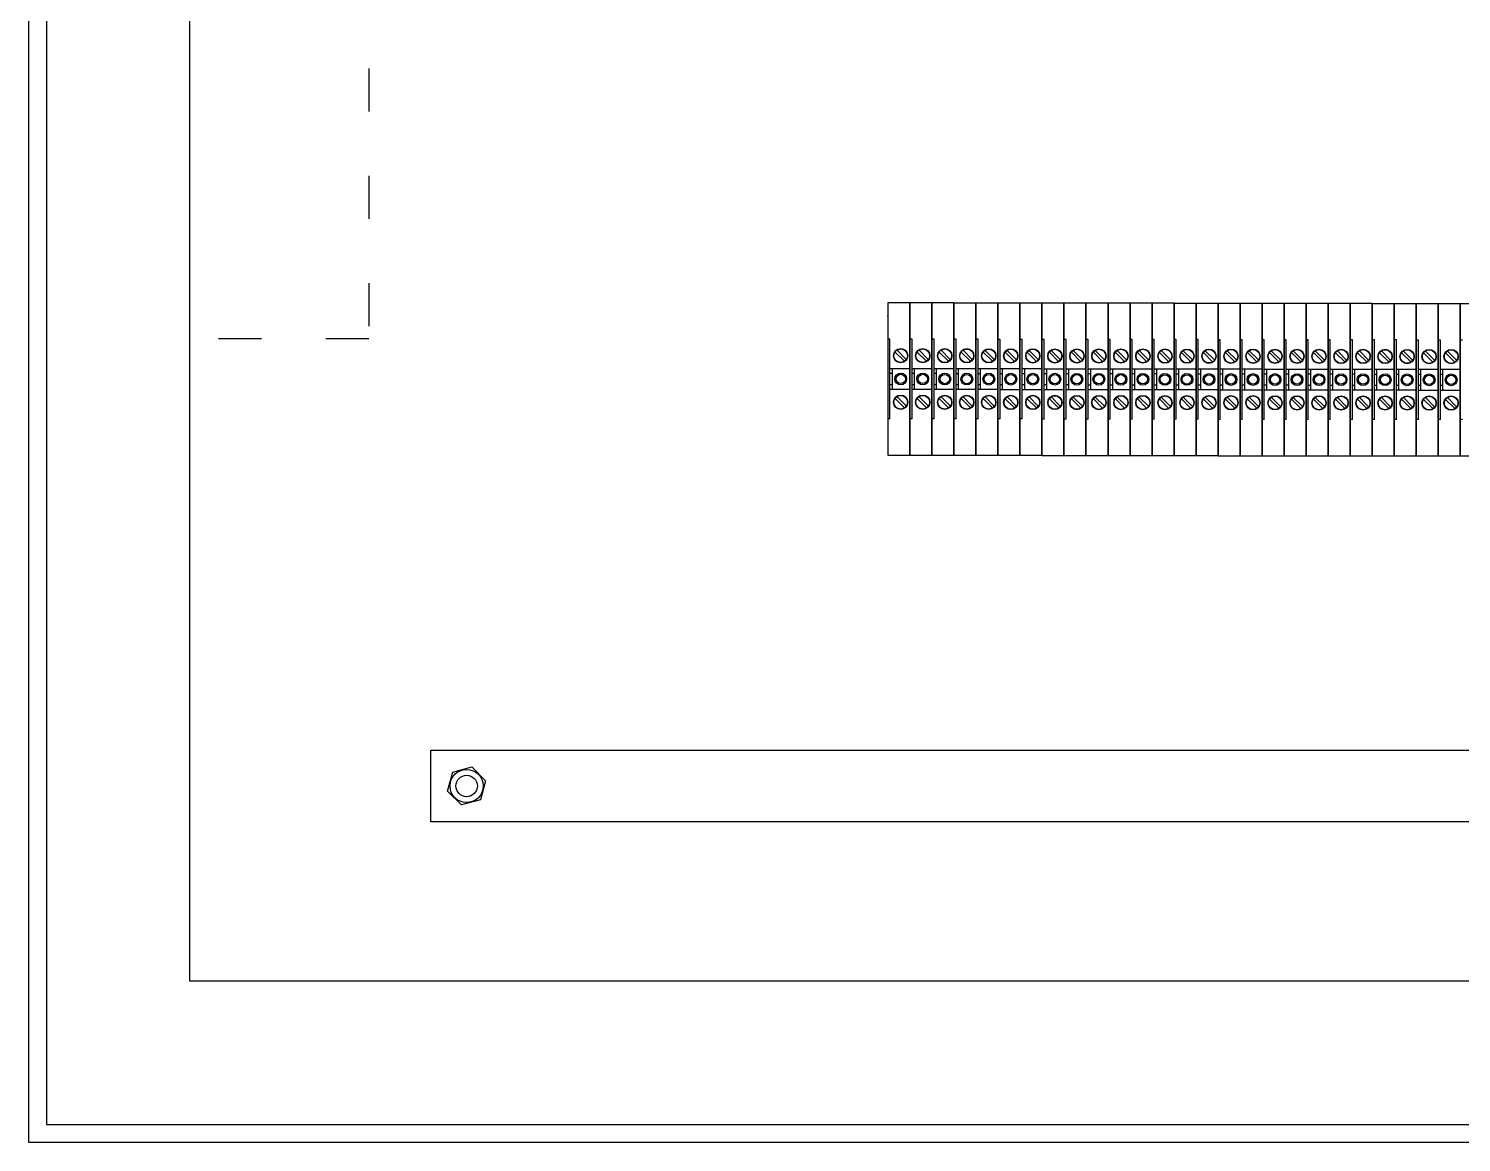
# Model space of a CAD drawing. Header units: millimetres. Extents: x 14879 to 47640, y -20740 to 344.
# Drawn here: x 46834.8 to 47235, y -1711.8 to -1400.7 of the extents above; entities that cross this region are included whole.
import ezdxf

# ---------------------------------------------------------------- set-up
doc = ezdxf.new("R2010")
doc.units = ezdxf.units.MM
doc.linetypes.add('ACAD_ISO03W100', pattern=[30, 12, -18])
doc.linetypes.add('DOT', pattern=[0.559539, 0, -0.27977, 0, -0.27977])
doc.layers.add('1', color=7, linetype='Continuous')

msp = doc.modelspace()

# ---------------------------------------------------------------- linework, layer by layer
for p, q in [((46834.85, -1711.79), (46834.85, 288.21)), ((46839.85, 283.21), (46839.85, -1706.79)), ((46879.85, -1666.79), (46879.85, 243.21)), ((46947.18, -1602.24), (47572.27, -1602.24)), ((46947.18, -1622.24), (46947.18, -1602.24)), ((47572.27, -1622.24), (46947.18, -1622.24)), ((47589.85, -1666.79), (46879.85, -1666.79)), ((46839.85, -1706.79), (47629.85, -1706.79)), ((47634.85, -1711.79), (46834.85, -1711.79))]:
    msp.add_line(p, q)
at = {"color": 1, "linetype": 'ACAD_ISO03W100'}
msp.add_lwpolyline([(46879.85, -361.79), (46929.84, -361.79), (46929.84, -1487.35), (46879.85, -1487.35)], close=True, dxfattribs=at)
at = {"color": 4}
msp.add_lwpolyline([(46962.49, -1610.82), (46961.07, -1616.13), (46955.75, -1617.55), (46951.86, -1613.67), (46953.29, -1608.35), (46958.6, -1606.93)], close=True, dxfattribs=at)
for radius in [4.64, 3]:
    msp.add_circle((46957.18, -1612.24), radius, dxfattribs=at)
at = {"layer": '1', "color": 7}
for p, q in [((47074.84, -1477.28), (47074.84, -1487.41)), ((47080.99, -1477.28), (47074.84, -1477.28)), ((47080.99, -1519.81), (47080.99, -1477.28)), ((47080.99, -1477.28), (47080.99, -1487.41)), ((47087.14, -1477.28), (47080.99, -1477.28)), ((47087.14, -1519.81), (47087.14, -1477.28)), ((47087.14, -1477.3), (47087.14, -1487.42)), ((47093.29, -1477.3), (47087.14, -1477.3)), ((47093.29, -1519.82), (47093.29, -1477.3)), ((47093.29, -1477.31), (47093.29, -1487.43)), ((47099.44, -1477.31), (47093.29, -1477.31)), ((47099.44, -1519.83), (47099.44, -1477.31)), ((47099.44, -1477.32), (47099.44, -1487.45)), ((47105.59, -1477.32), (47099.44, -1477.32)), ((47105.59, -1519.85), (47105.59, -1477.32)), ((47105.59, -1477.33), (47105.59, -1487.46)), ((47111.74, -1477.33), (47105.59, -1477.33)), ((47111.74, -1519.86), (47111.74, -1477.33)), ((47111.74, -1477.33), (47111.74, -1487.46)), ((47117.89, -1477.33), (47111.74, -1477.33)), ((47117.89, -1519.86), (47117.89, -1477.33)), ((47117.89, -1477.35), (47117.89, -1487.47)), ((47124.04, -1477.35), (47117.89, -1477.35)), ((47124.04, -1519.87), (47124.04, -1477.35)), ((47124.04, -1477.36), (47124.04, -1487.48)), ((47130.19, -1477.36), (47124.04, -1477.36)), ((47130.19, -1519.88), (47130.19, -1477.36)), ((47130.19, -1477.37), (47130.19, -1487.5)), ((47136.34, -1477.37), (47130.19, -1477.37)), ((47136.34, -1519.9), (47136.34, -1477.37)), ((47136.34, -1477.38), (47136.34, -1487.51)), ((47142.49, -1477.38), (47136.34, -1477.38)), ((47142.49, -1519.91), (47142.49, -1477.38)), ((47142.49, -1477.38), (47142.49, -1487.51)), ((47148.64, -1477.38), (47142.49, -1477.38)), ((47148.64, -1519.91), (47148.64, -1477.38)), ((47148.64, -1477.4), (47148.64, -1487.52)), ((47154.79, -1477.4), (47148.64, -1477.4)), ((47154.79, -1519.92), (47154.79, -1477.4)), ((47154.79, -1477.41), (47154.79, -1487.53)), ((47160.94, -1477.41), (47154.79, -1477.41)), ((47160.94, -1519.93), (47160.94, -1477.41)), ((47160.94, -1477.42), (47160.94, -1487.55)), ((47167.09, -1477.42), (47160.94, -1477.42)), ((47167.09, -1519.95), (47167.09, -1477.42)), ((47167.09, -1477.43), (47167.09, -1487.56)), ((47173.24, -1477.43), (47167.09, -1477.43)), ((47173.24, -1519.96), (47173.24, -1477.43)), ((47173.24, -1477.43), (47173.24, -1487.56)), ((47179.39, -1477.43), (47173.24, -1477.43)), ((47179.39, -1519.96), (47179.39, -1477.43)), ((47179.39, -1477.45), (47179.39, -1487.57)), ((47185.54, -1477.45), (47179.39, -1477.45)), ((47185.54, -1519.97), (47185.54, -1477.45)), ((47185.54, -1477.46), (47185.54, -1487.58)), ((47191.69, -1477.46), (47185.54, -1477.46)), ((47191.69, -1519.98), (47191.69, -1477.46)), ((47191.69, -1477.47), (47191.69, -1487.6)), ((47197.84, -1477.47), (47191.69, -1477.47)), ((47197.84, -1520), (47197.84, -1477.47)), ((47197.84, -1477.48), (47197.84, -1487.61)), ((47203.99, -1477.48), (47197.84, -1477.48)), ((47203.99, -1520.01), (47203.99, -1477.48)), ((47203.99, -1477.48), (47203.99, -1487.61)), ((47210.14, -1477.48), (47203.99, -1477.48)), ((47210.14, -1520.01), (47210.14, -1477.48)), ((47210.14, -1477.5), (47210.14, -1487.62)), ((47216.29, -1477.5), (47210.14, -1477.5)), ((47216.29, -1520.02), (47216.29, -1477.5)), ((47216.29, -1477.51), (47216.29, -1487.63)), ((47222.44, -1477.51), (47216.29, -1477.51)), ((47222.44, -1520.03), (47222.44, -1477.51)), ((47222.44, -1477.52), (47222.44, -1487.65)), ((47228.59, -1477.52), (47222.44, -1477.52)), ((47228.59, -1520.05), (47228.59, -1477.52)), ((47228.59, -1477.52), (47228.59, -1487.65)), ((47234.74, -1477.52), (47228.59, -1477.52)), ((47234.74, -1520.05), (47234.74, -1477.52)), ((47234.74, -1477.52), (47234.74, -1487.65)), ((47240.89, -1477.52), (47234.74, -1477.52)), ((47075.44, -1487.41), (47074.84, -1487.41)), ((47074.84, -1487.41), (47074.84, -1509.66)), ((47075.44, -1509.66), (47075.44, -1487.41)), ((47081.59, -1487.41), (47080.99, -1487.41)), ((47080.99, -1487.41), (47080.99, -1509.66)), ((47081.59, -1509.66), (47081.59, -1487.41)), ((47087.74, -1487.42), (47087.14, -1487.42)), ((47087.14, -1487.42), (47087.14, -1509.67)), ((47087.74, -1509.67), (47087.74, -1487.42)), ((47093.89, -1487.43), (47093.29, -1487.43)), ((47093.29, -1487.43), (47093.29, -1509.68)), ((47093.89, -1509.68), (47093.89, -1487.43)), ((47100.04, -1487.45), (47099.44, -1487.45)), ((47099.44, -1487.45), (47099.44, -1509.7)), ((47100.04, -1509.7), (47100.04, -1487.45)), ((47106.19, -1487.46), (47105.59, -1487.46)), ((47105.59, -1487.46), (47105.59, -1509.71)), ((47106.19, -1509.71), (47106.19, -1487.46)), ((47112.34, -1487.46), (47111.74, -1487.46)), ((47111.74, -1487.46), (47111.74, -1509.71)), ((47112.34, -1509.71), (47112.34, -1487.46)), ((47118.49, -1487.47), (47117.89, -1487.47)), ((47117.89, -1487.47), (47117.89, -1509.72)), ((47118.49, -1509.72), (47118.49, -1487.47)), ((47124.64, -1487.48), (47124.04, -1487.48)), ((47124.04, -1487.48), (47124.04, -1509.73)), ((47124.64, -1509.73), (47124.64, -1487.48)), ((47130.79, -1487.5), (47130.19, -1487.5)), ((47130.19, -1487.5), (47130.19, -1509.75)), ((47130.79, -1509.75), (47130.79, -1487.5)), ((47136.94, -1487.51), (47136.34, -1487.51)), ((47136.34, -1487.51), (47136.34, -1509.76)), ((47136.94, -1509.76), (47136.94, -1487.51)), ((47143.09, -1487.51), (47142.49, -1487.51)), ((47142.49, -1487.51), (47142.49, -1509.76)), ((47143.09, -1509.76), (47143.09, -1487.51)), ((47149.24, -1487.52), (47148.64, -1487.52)), ((47148.64, -1487.52), (47148.64, -1509.77)), ((47149.24, -1509.77), (47149.24, -1487.52)), ((47155.39, -1487.53), (47154.79, -1487.53)), ((47154.79, -1487.53), (47154.79, -1509.78)), ((47155.39, -1509.78), (47155.39, -1487.53)), ((47161.54, -1487.55), (47160.94, -1487.55)), ((47160.94, -1487.55), (47160.94, -1509.8)), ((47161.54, -1509.8), (47161.54, -1487.55)), ((47167.69, -1487.56), (47167.09, -1487.56)), ((47167.09, -1487.56), (47167.09, -1509.81)), ((47167.69, -1509.81), (47167.69, -1487.56)), ((47173.84, -1487.56), (47173.24, -1487.56)), ((47173.24, -1487.56), (47173.24, -1509.81)), ((47173.84, -1509.81), (47173.84, -1487.56)), ((47179.99, -1487.57), (47179.39, -1487.57)), ((47179.39, -1487.57), (47179.39, -1509.82)), ((47179.99, -1509.82), (47179.99, -1487.57)), ((47186.14, -1487.58), (47185.54, -1487.58)), ((47185.54, -1487.58), (47185.54, -1509.83)), ((47186.14, -1509.83), (47186.14, -1487.58)), ((47192.29, -1487.6), (47191.69, -1487.6)), ((47191.69, -1487.6), (47191.69, -1509.85)), ((47192.29, -1509.85), (47192.29, -1487.6)), ((47198.44, -1487.61), (47197.84, -1487.61)), ((47197.84, -1487.61), (47197.84, -1509.86)), ((47198.44, -1509.86), (47198.44, -1487.61)), ((47204.59, -1487.61), (47203.99, -1487.61)), ((47203.99, -1487.61), (47203.99, -1509.86)), ((47204.59, -1509.86), (47204.59, -1487.61)), ((47210.74, -1487.62), (47210.14, -1487.62)), ((47210.14, -1487.62), (47210.14, -1509.87)), ((47210.74, -1509.87), (47210.74, -1487.62)), ((47216.89, -1487.63), (47216.29, -1487.63)), ((47216.29, -1487.63), (47216.29, -1509.88)), ((47216.89, -1509.88), (47216.89, -1487.63)), ((47223.04, -1487.65), (47222.44, -1487.65)), ((47222.44, -1487.65), (47222.44, -1509.9)), ((47223.04, -1509.9), (47223.04, -1487.65)), ((47229.19, -1487.65), (47228.59, -1487.65)), ((47228.59, -1487.65), (47228.59, -1509.9)), ((47229.19, -1509.9), (47229.19, -1487.65)), ((47235.34, -1487.65), (47234.74, -1487.65)), ((47234.74, -1487.65), (47234.74, -1509.9)), ((47079.47, -1493.56), (47076.9, -1491)), ((47077.4, -1490.5), (47079.97, -1493.07)), ((47085.62, -1493.56), (47083.05, -1491)), ((47083.55, -1490.5), (47086.12, -1493.07)), ((47091.77, -1493.58), (47089.2, -1491.01)), ((47089.7, -1490.51), (47092.27, -1493.08)), ((47097.92, -1493.59), (47095.35, -1491.02)), ((47095.85, -1490.53), (47098.42, -1493.09)), ((47104.07, -1493.6), (47101.5, -1491.03)), ((47102, -1490.54), (47104.57, -1493.11)), ((47110.22, -1493.61), (47107.65, -1491.05)), ((47108.15, -1490.55), (47110.72, -1493.12)), ((47116.37, -1493.61), (47113.8, -1491.05)), ((47114.3, -1490.55), (47116.87, -1493.12)), ((47122.52, -1493.63), (47119.95, -1491.06)), ((47120.45, -1490.56), (47123.02, -1493.13)), ((47128.67, -1493.64), (47126.1, -1491.07)), ((47126.6, -1490.58), (47129.17, -1493.14)), ((47134.82, -1493.65), (47132.25, -1491.08)), ((47132.75, -1490.59), (47135.32, -1493.16)), ((47140.97, -1493.66), (47138.4, -1491.1)), ((47138.9, -1490.6), (47141.47, -1493.17)), ((47147.12, -1493.66), (47144.55, -1491.1)), ((47145.05, -1490.6), (47147.62, -1493.17)), ((47153.27, -1493.68), (47150.7, -1491.11)), ((47151.2, -1490.61), (47153.77, -1493.18)), ((47159.42, -1493.69), (47156.85, -1491.12)), ((47157.35, -1490.63), (47159.92, -1493.19)), ((47165.57, -1493.7), (47163, -1491.13)), ((47163.5, -1490.64), (47166.07, -1493.21)), ((47171.72, -1493.71), (47169.15, -1491.15)), ((47169.65, -1490.65), (47172.22, -1493.22)), ((47177.87, -1493.71), (47175.3, -1491.15)), ((47175.8, -1490.65), (47178.37, -1493.22)), ((47184.02, -1493.73), (47181.45, -1491.16)), ((47181.95, -1490.66), (47184.52, -1493.23)), ((47190.17, -1493.74), (47187.6, -1491.17)), ((47188.1, -1490.68), (47190.67, -1493.24)), ((47196.32, -1493.75), (47193.75, -1491.18)), ((47194.25, -1490.69), (47196.82, -1493.26)), ((47202.47, -1493.76), (47199.9, -1491.2)), ((47200.4, -1490.7), (47202.97, -1493.27)), ((47208.62, -1493.76), (47206.05, -1491.2)), ((47206.55, -1490.7), (47209.12, -1493.27)), ((47214.77, -1493.78), (47212.2, -1491.21)), ((47212.7, -1490.71), (47215.27, -1493.28)), ((47220.92, -1493.79), (47218.35, -1491.22)), ((47218.85, -1490.73), (47221.42, -1493.29)), ((47227.07, -1493.8), (47224.5, -1491.23)), ((47225, -1490.74), (47227.57, -1493.31)), ((47233.22, -1493.8), (47230.65, -1491.23)), ((47231.15, -1490.74), (47233.72, -1493.31)), ((47080.99, -1495.68), (47075.44, -1495.68)), ((47076.16, -1496.93), (47076.16, -1495.68)), ((47087.14, -1495.68), (47081.59, -1495.68)), ((47082.31, -1496.93), (47082.31, -1495.68)), ((47093.29, -1495.7), (47087.74, -1495.7)), ((47088.46, -1496.95), (47088.46, -1495.7)), ((47099.44, -1495.71), (47093.89, -1495.71)), ((47094.61, -1496.96), (47094.61, -1495.71)), ((47105.59, -1495.72), (47100.04, -1495.72)), ((47100.76, -1496.97), (47100.76, -1495.72)), ((47111.74, -1495.73), (47106.19, -1495.73)), ((47106.91, -1496.98), (47106.91, -1495.73)), ((47117.89, -1495.73), (47112.34, -1495.73)), ((47113.06, -1496.98), (47113.06, -1495.73)), ((47124.04, -1495.75), (47118.49, -1495.75)), ((47119.21, -1497), (47119.21, -1495.75)), ((47130.19, -1495.76), (47124.64, -1495.76)), ((47125.36, -1497.01), (47125.36, -1495.76)), ((47136.34, -1495.77), (47130.79, -1495.77)), ((47131.51, -1497.02), (47131.51, -1495.77)), ((47142.49, -1495.78), (47136.94, -1495.78)), ((47137.66, -1497.03), (47137.66, -1495.78)), ((47148.64, -1495.78), (47143.09, -1495.78)), ((47143.81, -1497.03), (47143.81, -1495.78)), ((47154.79, -1495.8), (47149.24, -1495.8)), ((47149.96, -1497.05), (47149.96, -1495.8)), ((47160.94, -1495.81), (47155.39, -1495.81)), ((47156.11, -1497.06), (47156.11, -1495.81)), ((47167.09, -1495.82), (47161.54, -1495.82)), ((47162.26, -1497.07), (47162.26, -1495.82)), ((47173.24, -1495.83), (47167.69, -1495.83)), ((47168.41, -1497.08), (47168.41, -1495.83)), ((47179.39, -1495.83), (47173.84, -1495.83)), ((47174.56, -1497.08), (47174.56, -1495.83)), ((47185.54, -1495.85), (47179.99, -1495.85)), ((47180.71, -1497.1), (47180.71, -1495.85)), ((47191.69, -1495.86), (47186.14, -1495.86)), ((47186.86, -1497.11), (47186.86, -1495.86)), ((47197.84, -1495.87), (47192.29, -1495.87)), ((47193.01, -1497.12), (47193.01, -1495.87)), ((47203.99, -1495.88), (47198.44, -1495.88)), ((47199.16, -1497.13), (47199.16, -1495.88)), ((47210.14, -1495.88), (47204.59, -1495.88)), ((47205.31, -1497.13), (47205.31, -1495.88)), ((47216.29, -1495.9), (47210.74, -1495.9)), ((47211.46, -1497.15), (47211.46, -1495.9)), ((47222.44, -1495.91), (47216.89, -1495.91)), ((47217.61, -1497.16), (47217.61, -1495.91)), ((47228.59, -1495.92), (47223.04, -1495.92)), ((47223.76, -1497.17), (47223.76, -1495.92)), ((47234.74, -1495.92), (47229.19, -1495.92)), ((47229.91, -1497.17), (47229.91, -1495.92)), ((47075.44, -1496.93), (47076.16, -1496.93)), ((47076.16, -1500.13), (47075.44, -1500.13)), ((47076.16, -1500.13), (47076.16, -1496.93)), ((47076.16, -1501.38), (47076.16, -1500.13)), ((47081.59, -1496.93), (47082.31, -1496.93)), ((47082.31, -1500.13), (47081.59, -1500.13)), ((47082.31, -1500.13), (47082.31, -1496.93)), ((47082.31, -1501.38), (47082.31, -1500.13)), ((47087.74, -1496.95), (47088.46, -1496.95)), ((47088.46, -1500.15), (47087.74, -1500.15)), ((47088.46, -1500.15), (47088.46, -1496.95)), ((47088.46, -1501.4), (47088.46, -1500.15)), ((47093.89, -1496.96), (47094.61, -1496.96)), ((47094.61, -1500.16), (47093.89, -1500.16)), ((47094.61, -1500.16), (47094.61, -1496.96)), ((47094.61, -1501.41), (47094.61, -1500.16)), ((47100.04, -1496.97), (47100.76, -1496.97)), ((47100.76, -1500.17), (47100.04, -1500.17)), ((47100.76, -1500.17), (47100.76, -1496.97)), ((47100.76, -1501.42), (47100.76, -1500.17)), ((47106.19, -1496.98), (47106.91, -1496.98)), ((47106.91, -1500.18), (47106.19, -1500.18)), ((47106.91, -1500.18), (47106.91, -1496.98)), ((47106.91, -1501.43), (47106.91, -1500.18)), ((47112.34, -1496.98), (47113.06, -1496.98)), ((47113.06, -1500.18), (47112.34, -1500.18)), ((47113.06, -1500.18), (47113.06, -1496.98)), ((47113.06, -1501.43), (47113.06, -1500.18)), ((47118.49, -1497), (47119.21, -1497)), ((47119.21, -1500.2), (47118.49, -1500.2)), ((47119.21, -1500.2), (47119.21, -1497)), ((47119.21, -1501.45), (47119.21, -1500.2)), ((47124.64, -1497.01), (47125.36, -1497.01)), ((47125.36, -1500.21), (47124.64, -1500.21)), ((47125.36, -1500.21), (47125.36, -1497.01)), ((47125.36, -1501.46), (47125.36, -1500.21)), ((47130.79, -1497.02), (47131.51, -1497.02)), ((47131.51, -1500.22), (47130.79, -1500.22)), ((47131.51, -1500.22), (47131.51, -1497.02)), ((47131.51, -1501.47), (47131.51, -1500.22)), ((47136.94, -1497.03), (47137.66, -1497.03)), ((47137.66, -1500.23), (47136.94, -1500.23)), ((47137.66, -1500.23), (47137.66, -1497.03)), ((47137.66, -1501.48), (47137.66, -1500.23)), ((47143.09, -1497.03), (47143.81, -1497.03)), ((47143.81, -1500.23), (47143.09, -1500.23)), ((47143.81, -1500.23), (47143.81, -1497.03)), ((47143.81, -1501.48), (47143.81, -1500.23)), ((47149.24, -1497.05), (47149.96, -1497.05)), ((47149.96, -1500.25), (47149.24, -1500.25)), ((47149.96, -1500.25), (47149.96, -1497.05)), ((47149.96, -1501.5), (47149.96, -1500.25)), ((47155.39, -1497.06), (47156.11, -1497.06)), ((47156.11, -1500.26), (47155.39, -1500.26)), ((47156.11, -1500.26), (47156.11, -1497.06)), ((47156.11, -1501.51), (47156.11, -1500.26)), ((47161.54, -1497.07), (47162.26, -1497.07)), ((47162.26, -1500.27), (47161.54, -1500.27)), ((47162.26, -1500.27), (47162.26, -1497.07)), ((47162.26, -1501.52), (47162.26, -1500.27)), ((47167.69, -1497.08), (47168.41, -1497.08)), ((47168.41, -1500.28), (47167.69, -1500.28)), ((47168.41, -1500.28), (47168.41, -1497.08)), ((47168.41, -1501.53), (47168.41, -1500.28)), ((47173.84, -1497.08), (47174.56, -1497.08)), ((47174.56, -1500.28), (47173.84, -1500.28)), ((47174.56, -1500.28), (47174.56, -1497.08)), ((47174.56, -1501.53), (47174.56, -1500.28)), ((47179.99, -1497.1), (47180.71, -1497.1)), ((47180.71, -1500.3), (47179.99, -1500.3)), ((47180.71, -1500.3), (47180.71, -1497.1)), ((47180.71, -1501.55), (47180.71, -1500.3)), ((47186.14, -1497.11), (47186.86, -1497.11)), ((47186.86, -1500.31), (47186.14, -1500.31)), ((47186.86, -1500.31), (47186.86, -1497.11)), ((47186.86, -1501.56), (47186.86, -1500.31)), ((47192.29, -1497.12), (47193.01, -1497.12)), ((47193.01, -1500.32), (47192.29, -1500.32)), ((47193.01, -1500.32), (47193.01, -1497.12)), ((47193.01, -1501.57), (47193.01, -1500.32)), ((47198.44, -1497.13), (47199.16, -1497.13)), ((47199.16, -1500.33), (47198.44, -1500.33)), ((47199.16, -1500.33), (47199.16, -1497.13)), ((47199.16, -1501.58), (47199.16, -1500.33)), ((47204.59, -1497.13), (47205.31, -1497.13)), ((47205.31, -1500.33), (47204.59, -1500.33)), ((47205.31, -1500.33), (47205.31, -1497.13)), ((47205.31, -1501.58), (47205.31, -1500.33)), ((47210.74, -1497.15), (47211.46, -1497.15)), ((47211.46, -1500.35), (47210.74, -1500.35)), ((47211.46, -1500.35), (47211.46, -1497.15)), ((47211.46, -1501.6), (47211.46, -1500.35)), ((47216.89, -1497.16), (47217.61, -1497.16)), ((47217.61, -1500.36), (47216.89, -1500.36)), ((47217.61, -1500.36), (47217.61, -1497.16)), ((47217.61, -1501.61), (47217.61, -1500.36)), ((47223.04, -1497.17), (47223.76, -1497.17)), ((47223.76, -1500.37), (47223.04, -1500.37)), ((47223.76, -1500.37), (47223.76, -1497.17)), ((47223.76, -1501.62), (47223.76, -1500.37)), ((47229.19, -1497.17), (47229.91, -1497.17)), ((47229.91, -1500.37), (47229.19, -1500.37)), ((47229.91, -1500.37), (47229.91, -1497.17)), ((47229.91, -1501.62), (47229.91, -1500.37)), ((47075.44, -1501.38), (47080.99, -1501.38)), ((47079.47, -1506.56), (47076.9, -1504)), ((47077.4, -1503.5), (47079.97, -1506.07)), ((47081.59, -1501.38), (47087.14, -1501.38)), ((47085.62, -1506.56), (47083.05, -1504)), ((47083.55, -1503.5), (47086.12, -1506.07)), ((47087.74, -1501.4), (47093.29, -1501.4)), ((47091.77, -1506.58), (47089.2, -1504.01)), ((47089.7, -1503.51), (47092.27, -1506.08)), ((47093.89, -1501.41), (47099.44, -1501.41)), ((47097.92, -1506.59), (47095.35, -1504.02)), ((47095.85, -1503.53), (47098.42, -1506.09)), ((47100.04, -1501.42), (47105.59, -1501.42)), ((47104.07, -1506.6), (47101.5, -1504.03)), ((47102, -1503.54), (47104.57, -1506.11)), ((47106.19, -1501.43), (47111.74, -1501.43)), ((47110.22, -1506.61), (47107.65, -1504.05)), ((47108.15, -1503.55), (47110.72, -1506.12)), ((47112.34, -1501.43), (47117.89, -1501.43)), ((47116.37, -1506.61), (47113.8, -1504.05)), ((47114.3, -1503.55), (47116.87, -1506.12)), ((47118.49, -1501.45), (47124.04, -1501.45)), ((47122.52, -1506.63), (47119.95, -1504.06)), ((47120.45, -1503.56), (47123.02, -1506.13)), ((47124.64, -1501.46), (47130.19, -1501.46)), ((47128.67, -1506.64), (47126.1, -1504.07)), ((47126.6, -1503.58), (47129.17, -1506.14)), ((47130.79, -1501.47), (47136.34, -1501.47)), ((47134.82, -1506.65), (47132.25, -1504.08)), ((47132.75, -1503.59), (47135.32, -1506.16)), ((47136.94, -1501.48), (47142.49, -1501.48)), ((47140.97, -1506.66), (47138.4, -1504.1)), ((47138.9, -1503.6), (47141.47, -1506.17)), ((47143.09, -1501.48), (47148.64, -1501.48)), ((47147.12, -1506.66), (47144.55, -1504.1)), ((47145.05, -1503.6), (47147.62, -1506.17)), ((47149.24, -1501.5), (47154.79, -1501.5)), ((47153.27, -1506.68), (47150.7, -1504.11)), ((47151.2, -1503.61), (47153.77, -1506.18)), ((47155.39, -1501.51), (47160.94, -1501.51)), ((47159.42, -1506.69), (47156.85, -1504.12)), ((47157.35, -1503.63), (47159.92, -1506.19)), ((47161.54, -1501.52), (47167.09, -1501.52)), ((47165.57, -1506.7), (47163, -1504.13)), ((47163.5, -1503.64), (47166.07, -1506.21)), ((47167.69, -1501.53), (47173.24, -1501.53)), ((47171.72, -1506.71), (47169.15, -1504.15)), ((47169.65, -1503.65), (47172.22, -1506.22)), ((47173.84, -1501.53), (47179.39, -1501.53)), ((47177.87, -1506.71), (47175.3, -1504.15)), ((47175.8, -1503.65), (47178.37, -1506.22)), ((47179.99, -1501.55), (47185.54, -1501.55)), ((47184.02, -1506.73), (47181.45, -1504.16)), ((47181.95, -1503.66), (47184.52, -1506.23)), ((47186.14, -1501.56), (47191.69, -1501.56)), ((47190.17, -1506.74), (47187.6, -1504.17)), ((47188.1, -1503.68), (47190.67, -1506.24)), ((47192.29, -1501.57), (47197.84, -1501.57)), ((47196.32, -1506.75), (47193.75, -1504.18)), ((47194.25, -1503.69), (47196.82, -1506.26)), ((47198.44, -1501.58), (47203.99, -1501.58)), ((47202.47, -1506.76), (47199.9, -1504.2)), ((47200.4, -1503.7), (47202.97, -1506.27)), ((47204.59, -1501.58), (47210.14, -1501.58)), ((47208.62, -1506.76), (47206.05, -1504.2)), ((47206.55, -1503.7), (47209.12, -1506.27)), ((47210.74, -1501.6), (47216.29, -1501.6)), ((47214.77, -1506.78), (47212.2, -1504.21)), ((47212.7, -1503.71), (47215.27, -1506.28)), ((47216.89, -1501.61), (47222.44, -1501.61)), ((47220.92, -1506.79), (47218.35, -1504.22)), ((47218.85, -1503.73), (47221.42, -1506.29)), ((47223.04, -1501.62), (47228.59, -1501.62)), ((47227.07, -1506.8), (47224.5, -1504.23)), ((47225, -1503.74), (47227.57, -1506.31)), ((47229.19, -1501.62), (47234.74, -1501.62)), ((47233.22, -1506.8), (47230.65, -1504.23)), ((47231.15, -1503.74), (47233.72, -1506.31)), ((47075.44, -1509.66), (47074.84, -1509.66)), ((47074.84, -1509.66), (47074.84, -1519.81)), ((47081.59, -1509.66), (47080.99, -1509.66)), ((47080.99, -1509.66), (47080.99, -1519.81)), ((47087.74, -1509.67), (47087.14, -1509.67)), ((47087.14, -1509.67), (47087.14, -1519.82)), ((47093.89, -1509.68), (47093.29, -1509.68)), ((47093.29, -1509.68), (47093.29, -1519.83)), ((47100.04, -1509.7), (47099.44, -1509.7)), ((47099.44, -1509.7), (47099.44, -1519.85)), ((47106.19, -1509.71), (47105.59, -1509.71)), ((47105.59, -1509.71), (47105.59, -1519.86)), ((47112.34, -1509.71), (47111.74, -1509.71)), ((47111.74, -1509.71), (47111.74, -1519.86)), ((47118.49, -1509.72), (47117.89, -1509.72)), ((47117.89, -1509.72), (47117.89, -1519.87)), ((47124.64, -1509.73), (47124.04, -1509.73)), ((47124.04, -1509.73), (47124.04, -1519.88)), ((47130.79, -1509.75), (47130.19, -1509.75)), ((47130.19, -1509.75), (47130.19, -1519.9)), ((47136.94, -1509.76), (47136.34, -1509.76)), ((47136.34, -1509.76), (47136.34, -1519.91)), ((47143.09, -1509.76), (47142.49, -1509.76)), ((47142.49, -1509.76), (47142.49, -1519.91)), ((47149.24, -1509.77), (47148.64, -1509.77)), ((47148.64, -1509.77), (47148.64, -1519.92)), ((47155.39, -1509.78), (47154.79, -1509.78)), ((47154.79, -1509.78), (47154.79, -1519.93)), ((47161.54, -1509.8), (47160.94, -1509.8)), ((47160.94, -1509.8), (47160.94, -1519.95)), ((47167.69, -1509.81), (47167.09, -1509.81)), ((47167.09, -1509.81), (47167.09, -1519.96)), ((47173.84, -1509.81), (47173.24, -1509.81)), ((47173.24, -1509.81), (47173.24, -1519.96)), ((47179.99, -1509.82), (47179.39, -1509.82)), ((47179.39, -1509.82), (47179.39, -1519.97)), ((47186.14, -1509.83), (47185.54, -1509.83)), ((47185.54, -1509.83), (47185.54, -1519.98)), ((47192.29, -1509.85), (47191.69, -1509.85)), ((47191.69, -1509.85), (47191.69, -1520)), ((47198.44, -1509.86), (47197.84, -1509.86)), ((47197.84, -1509.86), (47197.84, -1520.01)), ((47204.59, -1509.86), (47203.99, -1509.86)), ((47203.99, -1509.86), (47203.99, -1520.01)), ((47210.74, -1509.87), (47210.14, -1509.87)), ((47210.14, -1509.87), (47210.14, -1520.02)), ((47216.89, -1509.88), (47216.29, -1509.88)), ((47216.29, -1509.88), (47216.29, -1520.03)), ((47223.04, -1509.9), (47222.44, -1509.9)), ((47222.44, -1509.9), (47222.44, -1520.05)), ((47229.19, -1509.9), (47228.59, -1509.9)), ((47228.59, -1509.9), (47228.59, -1520.05)), ((47235.34, -1509.9), (47234.74, -1509.9)), ((47234.74, -1509.9), (47234.74, -1520.05)), ((47074.84, -1519.81), (47080.99, -1519.81)), ((47080.99, -1519.81), (47087.14, -1519.81)), ((47087.14, -1519.82), (47093.29, -1519.82)), ((47093.29, -1519.83), (47099.44, -1519.83)), ((47099.44, -1519.85), (47105.59, -1519.85)), ((47105.59, -1519.86), (47111.74, -1519.86)), ((47111.74, -1519.86), (47117.89, -1519.86)), ((47117.89, -1519.87), (47124.04, -1519.87)), ((47124.04, -1519.88), (47130.19, -1519.88)), ((47130.19, -1519.9), (47136.34, -1519.9)), ((47136.34, -1519.91), (47142.49, -1519.91)), ((47142.49, -1519.91), (47148.64, -1519.91)), ((47148.64, -1519.92), (47154.79, -1519.92)), ((47154.79, -1519.93), (47160.94, -1519.93)), ((47160.94, -1519.95), (47167.09, -1519.95)), ((47167.09, -1519.96), (47173.24, -1519.96)), ((47173.24, -1519.96), (47179.39, -1519.96)), ((47179.39, -1519.97), (47185.54, -1519.97)), ((47185.54, -1519.98), (47191.69, -1519.98)), ((47191.69, -1520), (47197.84, -1520)), ((47197.84, -1520.01), (47203.99, -1520.01)), ((47203.99, -1520.01), (47210.14, -1520.01)), ((47210.14, -1520.02), (47216.29, -1520.02)), ((47216.29, -1520.03), (47222.44, -1520.03)), ((47222.44, -1520.05), (47228.59, -1520.05)), ((47228.59, -1520.05), (47234.74, -1520.05)), ((47234.74, -1520.05), (47240.89, -1520.05))]:
    msp.add_line(p, q, dxfattribs=at)
for centre, radius in [((47078.44, -1492.03), 2), ((47078.44, -1492.03), 1.9), ((47084.59, -1492.03), 2), ((47084.59, -1492.03), 1.9), ((47090.74, -1492.05), 2), ((47090.74, -1492.05), 1.9), ((47096.89, -1492.06), 2), ((47096.89, -1492.06), 1.9), ((47103.04, -1492.07), 2), ((47103.04, -1492.07), 1.9), ((47109.19, -1492.08), 2), ((47109.19, -1492.08), 1.9), ((47115.34, -1492.08), 2), ((47115.34, -1492.08), 1.9), ((47121.49, -1492.1), 2), ((47121.49, -1492.1), 1.9), ((47127.64, -1492.11), 2), ((47127.64, -1492.11), 1.9), ((47133.79, -1492.12), 2), ((47133.79, -1492.12), 1.9), ((47139.94, -1492.13), 2), ((47139.94, -1492.13), 1.9), ((47146.09, -1492.13), 2), ((47146.09, -1492.13), 1.9), ((47152.24, -1492.15), 2), ((47152.24, -1492.15), 1.9), ((47158.39, -1492.16), 2), ((47158.39, -1492.16), 1.9), ((47164.54, -1492.17), 2), ((47164.54, -1492.17), 1.9), ((47170.69, -1492.18), 2), ((47170.69, -1492.18), 1.9), ((47176.84, -1492.18), 2), ((47176.84, -1492.18), 1.9), ((47182.99, -1492.2), 2), ((47182.99, -1492.2), 1.9), ((47189.14, -1492.21), 2), ((47189.14, -1492.21), 1.9), ((47195.29, -1492.22), 2), ((47195.29, -1492.22), 1.9), ((47201.44, -1492.23), 2), ((47201.44, -1492.23), 1.9), ((47207.59, -1492.23), 2), ((47207.59, -1492.23), 1.9), ((47213.74, -1492.25), 2), ((47213.74, -1492.25), 1.9), ((47219.89, -1492.26), 2), ((47219.89, -1492.26), 1.9), ((47226.04, -1492.27), 2), ((47226.04, -1492.27), 1.9), ((47232.19, -1492.27), 2), ((47232.19, -1492.27), 1.9), ((47078.44, -1498.53), 1.65), ((47078.44, -1498.53), 1.3), ((47084.59, -1498.53), 1.65), ((47084.59, -1498.53), 1.3), ((47090.74, -1498.55), 1.65), ((47090.74, -1498.55), 1.3), ((47096.89, -1498.56), 1.65), ((47096.89, -1498.56), 1.3), ((47103.04, -1498.57), 1.65), ((47103.04, -1498.57), 1.3), ((47109.19, -1498.58), 1.65), ((47109.19, -1498.58), 1.3), ((47115.34, -1498.58), 1.65), ((47115.34, -1498.58), 1.3), ((47121.49, -1498.6), 1.65), ((47121.49, -1498.6), 1.3), ((47127.64, -1498.61), 1.65), ((47127.64, -1498.61), 1.3), ((47133.79, -1498.62), 1.65), ((47133.79, -1498.62), 1.3), ((47139.94, -1498.63), 1.65), ((47139.94, -1498.63), 1.3), ((47146.09, -1498.63), 1.65), ((47146.09, -1498.63), 1.3), ((47152.24, -1498.65), 1.65), ((47152.24, -1498.65), 1.3), ((47158.39, -1498.66), 1.65), ((47158.39, -1498.66), 1.3), ((47164.54, -1498.67), 1.65), ((47164.54, -1498.67), 1.3), ((47170.69, -1498.68), 1.65), ((47170.69, -1498.68), 1.3), ((47176.84, -1498.68), 1.65), ((47176.84, -1498.68), 1.3), ((47182.99, -1498.7), 1.65), ((47182.99, -1498.7), 1.3), ((47189.14, -1498.71), 1.65), ((47189.14, -1498.71), 1.3), ((47195.29, -1498.72), 1.65), ((47195.29, -1498.72), 1.3), ((47201.44, -1498.73), 1.65), ((47201.44, -1498.73), 1.3), ((47207.59, -1498.73), 1.65), ((47207.59, -1498.73), 1.3), ((47213.74, -1498.75), 1.65), ((47213.74, -1498.75), 1.3), ((47219.89, -1498.76), 1.65), ((47219.89, -1498.76), 1.3), ((47226.04, -1498.77), 1.65), ((47226.04, -1498.77), 1.3), ((47232.19, -1498.77), 1.65), ((47232.19, -1498.77), 1.3), ((47078.44, -1505.03), 2), ((47078.44, -1505.03), 1.9), ((47084.59, -1505.03), 2), ((47084.59, -1505.03), 1.9), ((47090.74, -1505.05), 2), ((47090.74, -1505.05), 1.9), ((47096.89, -1505.06), 2), ((47096.89, -1505.06), 1.9), ((47103.04, -1505.07), 2), ((47103.04, -1505.07), 1.9), ((47109.19, -1505.08), 2), ((47109.19, -1505.08), 1.9), ((47115.34, -1505.08), 2), ((47115.34, -1505.08), 1.9), ((47121.49, -1505.1), 2), ((47121.49, -1505.1), 1.9), ((47127.64, -1505.11), 2), ((47127.64, -1505.11), 1.9), ((47133.79, -1505.12), 2), ((47133.79, -1505.12), 1.9), ((47139.94, -1505.13), 2), ((47139.94, -1505.13), 1.9), ((47146.09, -1505.13), 2), ((47146.09, -1505.13), 1.9), ((47152.24, -1505.15), 2), ((47152.24, -1505.15), 1.9), ((47158.39, -1505.16), 2), ((47158.39, -1505.16), 1.9), ((47164.54, -1505.17), 2), ((47164.54, -1505.17), 1.9), ((47170.69, -1505.18), 2), ((47170.69, -1505.18), 1.9), ((47176.84, -1505.18), 2), ((47176.84, -1505.18), 1.9), ((47182.99, -1505.2), 2), ((47182.99, -1505.2), 1.9), ((47189.14, -1505.21), 2), ((47189.14, -1505.21), 1.9), ((47195.29, -1505.22), 2), ((47195.29, -1505.22), 1.9), ((47201.44, -1505.23), 2), ((47201.44, -1505.23), 1.9), ((47207.59, -1505.23), 2), ((47207.59, -1505.23), 1.9), ((47213.74, -1505.25), 2), ((47213.74, -1505.25), 1.9), ((47219.89, -1505.26), 2), ((47219.89, -1505.26), 1.9), ((47226.04, -1505.27), 2), ((47226.04, -1505.27), 1.9), ((47232.19, -1505.27), 2), ((47232.19, -1505.27), 1.9)]:
    msp.add_circle(centre, radius, dxfattribs=at)
at = {"layer": '1', "color": 7, "linetype": 'DOT'}
for p in [(47074.84, -1481.03), (47080.99, -1481.03), (47087.14, -1481.05), (47093.29, -1481.06), (47099.44, -1481.07), (47105.59, -1481.08), (47111.74, -1481.08), (47117.89, -1481.1), (47124.04, -1481.11), (47130.19, -1481.12), (47136.34, -1481.13), (47142.49, -1481.13), (47148.64, -1481.15), (47154.79, -1481.16), (47160.94, -1481.17), (47167.09, -1481.18), (47173.24, -1481.18), (47179.39, -1481.2), (47185.54, -1481.21), (47191.69, -1481.22), (47197.84, -1481.23), (47203.99, -1481.23), (47210.14, -1481.25), (47216.29, -1481.26), (47222.44, -1481.27), (47228.59, -1481.27), (47234.74, -1481.27)]:
    msp.add_point(p, dxfattribs=at)

doc.saveas('drawing.dxf')
